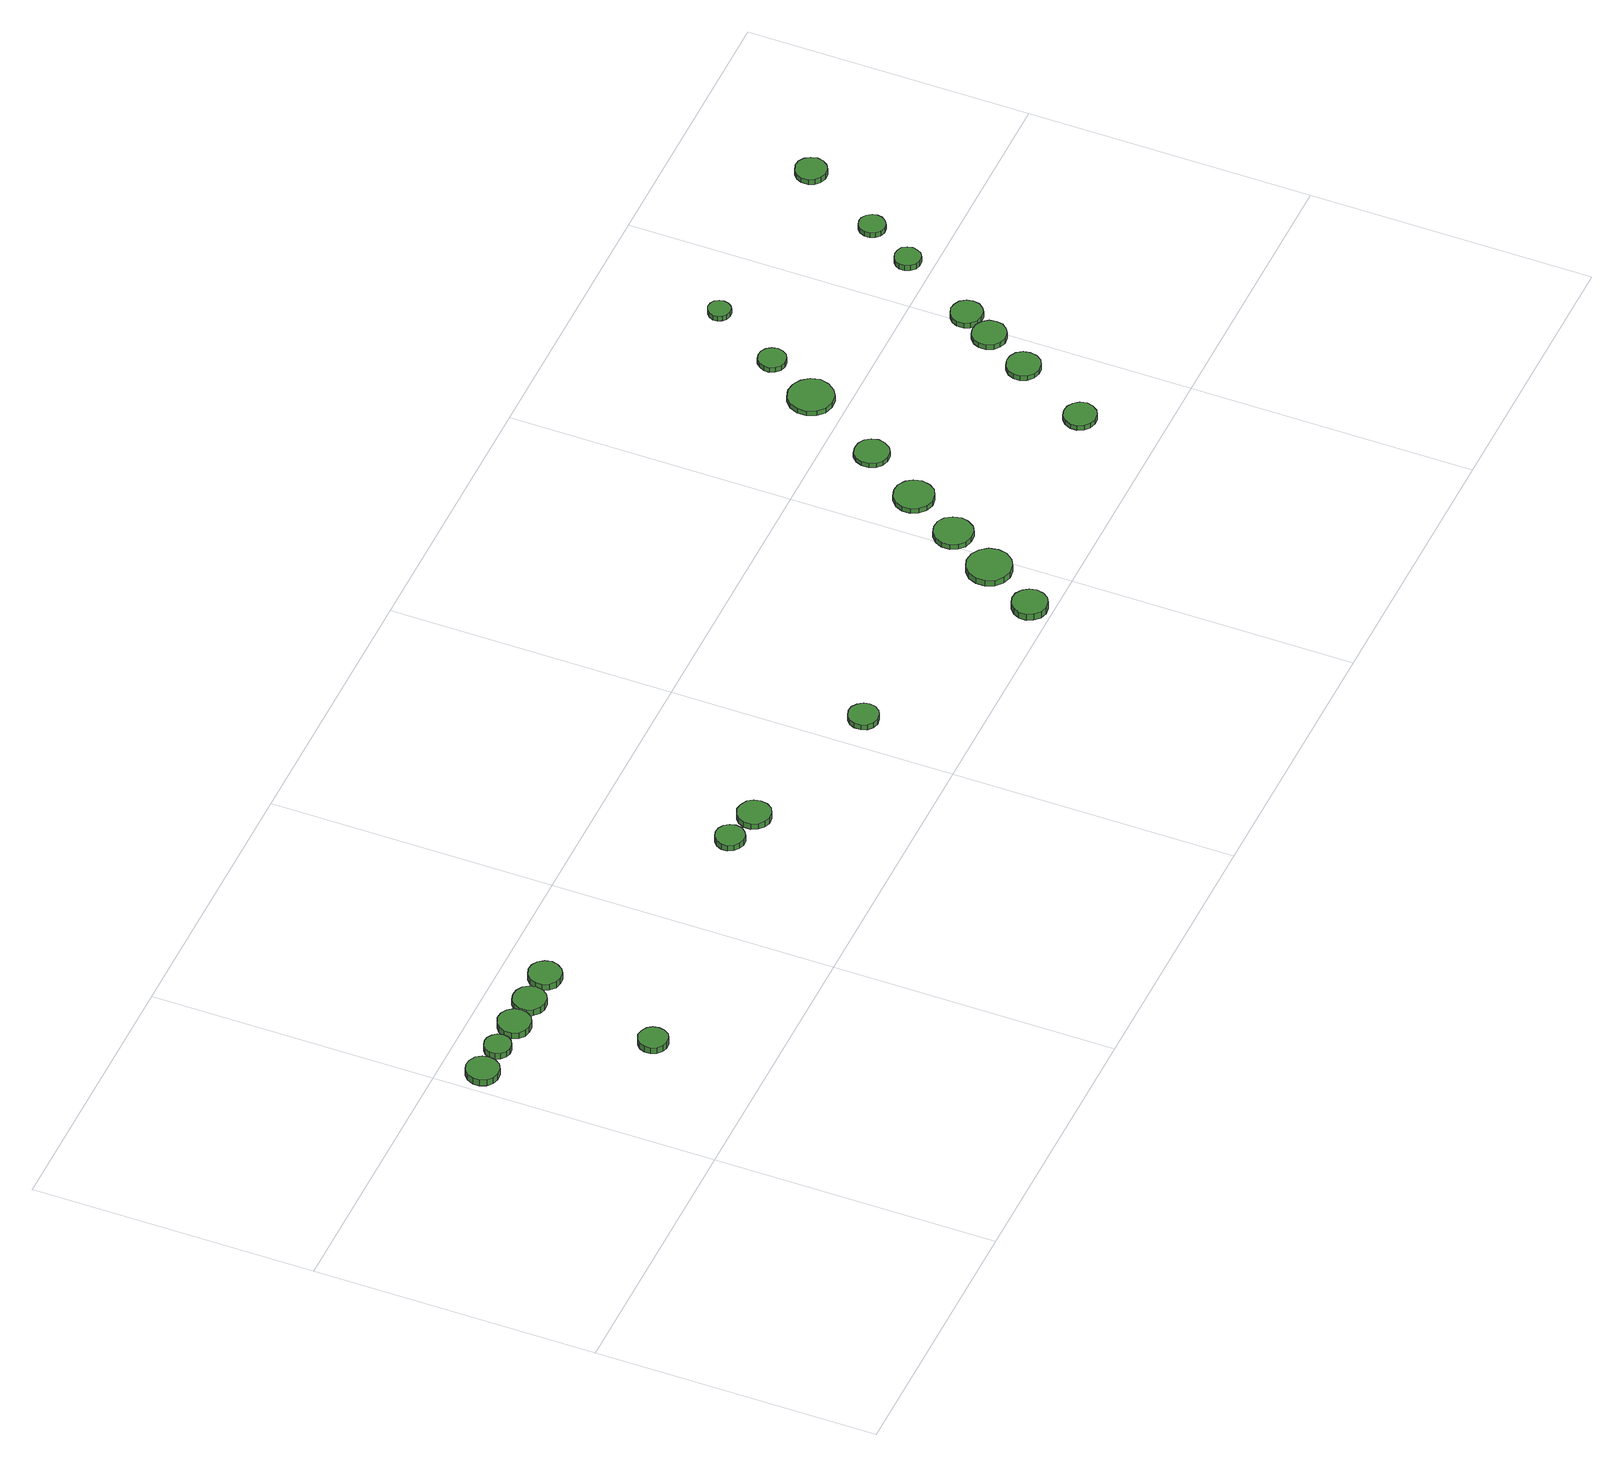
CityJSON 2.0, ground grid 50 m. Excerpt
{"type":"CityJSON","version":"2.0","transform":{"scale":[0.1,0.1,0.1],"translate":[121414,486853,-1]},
"CityObjects":{
"tree1":{"type":"SolitaryVegetationObject","attributes":{"function":"something"},"geometry":[{"type":"MultiSurface","lod":"1","boundaries":[[[0,1,2,3,4,5,6,7,8,9,10,11,12,13,14]],[[15,16,17,18,19,20,21,22,23,24,25,26,27,28,29]],[[0,29,28,1]],[[1,28,27,2]],[[2,27,26,3]],[[3,26,25,4]],[[4,25,24,5]],[[5,24,23,6]],[[6,23,22,7]],[[7,22,21,8]],[[8,21,20,9]],[[9,20,19,10]],[[10,19,18,11]],[[11,18,17,12]],[[12,17,16,13]],[[13,16,15,14]],[[14,15,29,0]]]}]},
"tree2":{"type":"SolitaryVegetationObject","attributes":{"function":"something"},"geometry":[{"type":"MultiSurface","lod":"1","boundaries":[[[30,31,32,33,34,35,36,37,38,39,40,41,42,43,44]],[[45,46,47,48,49,50,51,52,53,54,55,56,57,58,59]],[[30,59,58,31]],[[31,58,57,32]],[[32,57,56,33]],[[33,56,55,34]],[[34,55,54,35]],[[35,54,53,36]],[[36,53,52,37]],[[37,52,51,38]],[[38,51,50,39]],[[39,50,49,40]],[[40,49,48,41]],[[41,48,47,42]],[[42,47,46,43]],[[43,46,45,44]],[[44,45,59,30]]]}]},
"tree3":{"type":"SolitaryVegetationObject","attributes":{"function":"something"},"geometry":[{"type":"MultiSurface","lod":"1","boundaries":[[[60,61,62,63,64,65,66,67,68,69,70,71,72,73,74]],[[75,76,77,78,79,80,81,82,83,84,85,86,87,88,89]],[[60,89,88,61]],[[61,88,87,62]],[[62,87,86,63]],[[63,86,85,64]],[[64,85,84,65]],[[65,84,83,66]],[[66,83,82,67]],[[67,82,81,68]],[[68,81,80,69]],[[69,80,79,70]],[[70,79,78,71]],[[71,78,77,72]],[[72,77,76,73]],[[73,76,75,74]],[[74,75,89,60]]]}]},
"tree4":{"type":"SolitaryVegetationObject","attributes":{"function":"something"},"geometry":[{"type":"MultiSurface","lod":"1","boundaries":[[[90,91,92,93,94,95,96,97,98,99,100,101,102,103,104]],[[105,106,107,108,109,110,111,112,113,114,115,116,117,118,119]],[[90,119,118,91]],[[91,118,117,92]],[[92,117,116,93]],[[93,116,115,94]],[[94,115,114,95]],[[95,114,113,96]],[[96,113,112,97]],[[97,112,111,98]],[[98,111,110,99]],[[99,110,109,100]],[[100,109,108,101]],[[101,108,107,102]],[[102,107,106,103]],[[103,106,105,104]],[[104,105,119,90]]]}]},
"tree5":{"type":"SolitaryVegetationObject","attributes":{"function":"something"},"geometry":[{"type":"MultiSurface","lod":"1","boundaries":[[[120,121,122,123,124,125,126,127,128,129,130,131,132,133,134]],[[135,136,137,138,139,140,141,142,143,144,145,146,147,148,149]],[[120,149,148,121]],[[121,148,147,122]],[[122,147,146,123]],[[123,146,145,124]],[[124,145,144,125]],[[125,144,143,126]],[[126,143,142,127]],[[127,142,141,128]],[[128,141,140,129]],[[129,140,139,130]],[[130,139,138,131]],[[131,138,137,132]],[[132,137,136,133]],[[133,136,135,134]],[[134,135,149,120]]]}]},
"tree6":{"type":"SolitaryVegetationObject","attributes":{"function":"something"},"geometry":[{"type":"MultiSurface","lod":"1","boundaries":[[[150,151,152,153,154,155,156,157,158,159,160,161,162,163,164]],[[165,166,167,168,169,170,171,172,173,174,175,176,177,178,179]],[[150,179,178,151]],[[151,178,177,152]],[[152,177,176,153]],[[153,176,175,154]],[[154,175,174,155]],[[155,174,173,156]],[[156,173,172,157]],[[157,172,171,158]],[[158,171,170,159]],[[159,170,169,160]],[[160,169,168,161]],[[161,168,167,162]],[[162,167,166,163]],[[163,166,165,164]],[[164,165,179,150]]]}]},
"tree7":{"type":"SolitaryVegetationObject","attributes":{"function":"something"},"geometry":[{"type":"MultiSurface","lod":"1","boundaries":[[[180,181,182,183,184,185,186,187,188,189,190,191,192,193,194]],[[195,196,197,198,199,200,201,202,203,204,205,206,207,208,209]],[[180,209,208,181]],[[181,208,207,182]],[[182,207,206,183]],[[183,206,205,184]],[[184,205,204,185]],[[185,204,203,186]],[[186,203,202,187]],[[187,202,201,188]],[[188,201,200,189]],[[189,200,199,190]],[[190,199,198,191]],[[191,198,197,192]],[[192,197,196,193]],[[193,196,195,194]],[[194,195,209,180]]]}]},
"tree8":{"type":"SolitaryVegetationObject","attributes":{"function":"something"},"geometry":[{"type":"MultiSurface","lod":"1","boundaries":[[[210,211,212,213,214,215,216,217,218,219,220,221,222,223,224]],[[225,226,227,228,229,230,231,232,233,234,235,236,237,238,239]],[[210,239,238,211]],[[211,238,237,212]],[[212,237,236,213]],[[213,236,235,214]],[[214,235,234,215]],[[215,234,233,216]],[[216,233,232,217]],[[217,232,231,218]],[[218,231,230,219]],[[219,230,229,220]],[[220,229,228,221]],[[221,228,227,222]],[[222,227,226,223]],[[223,226,225,224]],[[224,225,239,210]]]}]},
"tree9":{"type":"SolitaryVegetationObject","attributes":{"function":"something"},"geometry":[{"type":"MultiSurface","lod":"1","boundaries":[[[240,241,242,243,244,245,246,247,248,249,250,251,252,253,254]],[[255,256,257,258,259,260,261,262,263,264,265,266,267,268,269]],[[240,269,268,241]],[[241,268,267,242]],[[242,267,266,243]],[[243,266,265,244]],[[244,265,264,245]],[[245,264,263,246]],[[246,263,262,247]],[[247,262,261,248]],[[248,261,260,249]],[[249,260,259,250]],[[250,259,258,251]],[[251,258,257,252]],[[252,257,256,253]],[[253,256,255,254]],[[254,255,269,240]]]}]},
"tree10":{"type":"SolitaryVegetationObject","attributes":{"function":"something"},"geometry":[{"type":"MultiSurface","lod":"1","boundaries":[[[270,271,272,273,274,275,276,277,278,279,280,281,282,283,284]],[[285,286,287,288,289,290,291,292,293,294,295,296,297,298,299]],[[270,299,298,271]],[[271,298,297,272]],[[272,297,296,273]],[[273,296,295,274]],[[274,295,294,275]],[[275,294,293,276]],[[276,293,292,277]],[[277,292,291,278]],[[278,291,290,279]],[[279,290,289,280]],[[280,289,288,281]],[[281,288,287,282]],[[282,287,286,283]],[[283,286,285,284]],[[284,285,299,270]]]}]},
"tree11":{"type":"SolitaryVegetationObject","attributes":{"function":"something"},"geometry":[{"type":"MultiSurface","lod":"1","boundaries":[[[300,301,302,303,304,305,306,307,308,309,310,311,312,313,314]],[[315,316,317,318,319,320,321,322,323,324,325,326,327,328,329]],[[300,329,328,301]],[[301,328,327,302]],[[302,327,326,303]],[[303,326,325,304]],[[304,325,324,305]],[[305,324,323,306]],[[306,323,322,307]],[[307,322,321,308]],[[308,321,320,309]],[[309,320,319,310]],[[310,319,318,311]],[[311,318,317,312]],[[312,317,316,313]],[[313,316,315,314]],[[314,315,329,300]]]}]},
"tree12":{"type":"SolitaryVegetationObject","attributes":{"function":"something"},"geometry":[{"type":"MultiSurface","lod":"1","boundaries":[[[330,331,332,333,334,335,336,337,338,339,340,341,342,343,344]],[[345,346,347,348,349,350,351,352,353,354,355,356,357,358,359]],[[330,359,358,331]],[[331,358,357,332]],[[332,357,356,333]],[[333,356,355,334]],[[334,355,354,335]],[[335,354,353,336]],[[336,353,352,337]],[[337,352,351,338]],[[338,351,350,339]],[[339,350,349,340]],[[340,349,348,341]],[[341,348,347,342]],[[342,347,346,343]],[[343,346,345,344]],[[344,345,359,330]]]}]},
"tree13":{"type":"SolitaryVegetationObject","attributes":{"function":"something"},"geometry":[{"type":"MultiSurface","lod":"1","boundaries":[[[360,361,362,363,364,365,366,367,368,369,370,371,372,373,374]],[[375,376,377,378,379,380,381,382,383,384,385,386,387,388,389]],[[360,389,388,361]],[[361,388,387,362]],[[362,387,386,363]],[[363,386,385,364]],[[364,385,384,365]],[[365,384,383,366]],[[366,383,382,367]],[[367,382,381,368]],[[368,381,380,369]],[[369,380,379,370]],[[370,379,378,371]],[[371,378,377,372]],[[372,377,376,373]],[[373,376,375,374]],[[374,375,389,360]]]}]},
"tree14":{"type":"SolitaryVegetationObject","attributes":{"function":"something"},"geometry":[{"type":"MultiSurface","lod":"1","boundaries":[[[390,391,392,393,394,395,396,397,398,399,400,401,402,403,404]],[[405,406,407,408,409,410,411,412,413,414,415,416,417,418,419]],[[390,419,418,391]],[[391,418,417,392]],[[392,417,416,393]],[[393,416,415,394]],[[394,415,414,395]],[[395,414,413,396]],[[396,413,412,397]],[[397,412,411,398]],[[398,411,410,399]],[[399,410,409,400]],[[400,409,408,401]],[[401,408,407,402]],[[402,407,406,403]],[[403,406,405,404]],[[404,405,419,390]]]}]},
"tree15":{"type":"SolitaryVegetationObject","attributes":{"function":"something"},"geometry":[{"type":"MultiSurface","lod":"1","boundaries":[[[420,421,422,423,424,425,426,427,428,429,430,431,432,433,434]],[[435,436,437,438,439,440,441,442,443,444,445,446,447,448,449]],[[420,449,448,421]],[[421,448,447,422]],[[422,447,446,423]],[[423,446,445,424]],[[424,445,444,425]],[[425,444,443,426]],[[426,443,442,427]],[[427,442,441,428]],[[428,441,440,429]],[[429,440,439,430]],[[430,439,438,431]],[[431,438,437,432]],[[432,437,436,433]],[[433,436,435,434]],[[434,435,449,420]]]}]},
"tree16":{"type":"SolitaryVegetationObject","attributes":{"function":"something"},"geometry":[{"type":"MultiSurface","lod":"1","boundaries":[[[450,451,452,453,454,455,456,457,458,459,460,461,462,463,464]],[[465,466,467,468,469,470,471,472,473,474,475,476,477,478,479]],[[450,479,478,451]],[[451,478,477,452]],[[452,477,476,453]],[[453,476,475,454]],[[454,475,474,455]],[[455,474,473,456]],[[456,473,472,457]],[[457,472,471,458]],[[458,471,470,459]],[[459,470,469,460]],[[460,469,468,461]],[[461,468,467,462]],[[462,467,466,463]],[[463,466,465,464]],[[464,465,479,450]]]}]},
"tree17":{"type":"SolitaryVegetationObject","attributes":{"function":"something"},"geometry":[{"type":"MultiSurface","lod":"1","boundaries":[[[480,481,482,483,484,485,486,487,488,489,490,491,492,493,494]],[[495,496,497,498,499,500,501,502,503,504,505,506,507,508,509]],[[480,509,508,481]],[[481,508,507,482]],[[482,507,506,483]],[[483,506,505,484]],[[484,505,504,485]],[[485,504,503,486]],[[486,503,502,487]],[[487,502,501,488]],[[488,501,500,489]],[[489,500,499,490]],[[490,499,498,491]],[[491,498,497,492]],[[492,497,496,493]],[[493,496,495,494]],[[494,495,509,480]]]}]},
"tree18":{"type":"SolitaryVegetationObject","attributes":{"function":"something"},"geometry":[{"type":"MultiSurface","lod":"1","boundaries":[[[510,511,512,513,514,515,516,517,518,519,520,521,522,523,524]],[[525,526,527,528,529,530,531,532,533,534,535,536,537,538,539]],[[510,539,538,511]],[[511,538,537,512]],[[512,537,536,513]],[[513,536,535,514]],[[514,535,534,515]],[[515,534,533,516]],[[516,533,532,517]],[[517,532,531,518]],[[518,531,530,519]],[[519,530,529,520]],[[520,529,528,521]],[[521,528,527,522]],[[522,527,526,523]],[[523,526,525,524]],[[524,525,539,510]]]}]},
"tree19":{"type":"SolitaryVegetationObject","attributes":{"function":"something"},"geometry":[{"type":"MultiSurface","lod":"1","boundaries":[[[540,541,542,543,544,545,546,547,548,549,550,551,552,553,554]],[[555,556,557,558,559,560,561,562,563,564,565,566,567,568,569]],[[540,569,568,541]],[[541,568,567,542]],[[542,567,566,543]],[[543,566,565,544]],[[544,565,564,545]],[[545,564,563,546]],[[546,563,562,547]],[[547,562,561,548]],[[548,561,560,549]],[[549,560,559,550]],[[550,559,558,551]],[[551,558,557,552]],[[552,557,556,553]],[[553,556,555,554]],[[554,555,569,540]]]}]},
"tree20":{"type":"SolitaryVegetationObject","attributes":{"function":"something"},"geometry":[{"type":"MultiSurface","lod":"1","boundaries":[[[570,571,572,573,574,575,576,577,578,579,580,581,582,583,584]],[[585,586,587,588,589,590,591,592,593,594,595,596,597,598,599]],[[570,599,598,571]],[[571,598,597,572]],[[572,597,596,573]],[[573,596,595,574]],[[574,595,594,575]],[[575,594,593,576]],[[576,593,592,577]],[[577,592,591,578]],[[578,591,590,579]],[[579,590,589,580]],[[580,589,588,581]],[[581,588,587,582]],[[582,587,586,583]],[[583,586,585,584]],[[584,585,599,570]]]}]},
"tree21":{"type":"SolitaryVegetationObject","attributes":{"function":"something"},"geometry":[{"type":"MultiSurface","lod":"1","boundaries":[[[600,601,602,603,604,605,606,607,608,609,610,611,612,613,614]],[[615,616,617,618,619,620,621,622,623,624,625,626,627,628,629]],[[600,629,628,601]],[[601,628,627,602]],[[602,627,626,603]],[[603,626,625,604]],[[604,625,624,605]],[[605,624,623,606]],[[606,623,622,607]],[[607,622,621,608]],[[608,621,620,609]],[[609,620,619,610]],[[610,619,618,611]],[[611,618,617,612]],[[612,617,616,613]],[[613,616,615,614]],[[614,615,629,600]]]}]},
"tree22":{"type":"SolitaryVegetationObject","attributes":{"function":"something"},"geometry":[{"type":"MultiSurface","lod":"1","boundaries":[[[630,631,632,633,634,635,636,637,638,639,640,641,642,643,644]],[[645,646,647,648,649,650,651,652,653,654,655,656,657,658,659]],[[630,659,658,631]],[[631,658,657,632]],[[632,657,656,633]],[[633,656,655,634]],[[634,655,654,635]],[[635,654,653,636]],[[636,653,652,637]],[[637,652,651,638]],[[638,651,650,639]],[[639,650,649,640]],[[640,649,648,641]],[[641,648,647,642]],[[642,647,646,643]],[[643,646,645,644]],[[644,645,659,630]]]}]},
"tree23":{"type":"SolitaryVegetationObject","attributes":{"function":"something"},"geometry":[{"type":"MultiSurface","lod":"1","boundaries":[[[660,661,662,663,664,665,666,667,668,669,670,671,672,673,674]],[[675,676,677,678,679,680,681,682,683,684,685,686,687,688,689]],[[660,689,688,661]],[[661,688,687,662]],[[662,687,686,663]],[[663,686,685,664]],[[664,685,684,665]],[[665,684,683,666]],[[666,683,682,667]],[[667,682,681,668]],[[668,681,680,669]],[[669,680,679,670]],[[670,679,678,671]],[[671,678,677,672]],[[672,677,676,673]],[[673,676,675,674]],[[674,675,689,660]]]}]},
"tree24":{"type":"SolitaryVegetationObject","attributes":{"function":"something"},"geometry":[{"type":"MultiSurface","lod":"1","boundaries":[[[690,691,692,693,694,695,696,697,698,699,700,701,702,703,704]],[[705,706,707,708,709,710,711,712,713,714,715,716,717,718,719]],[[690,719,718,691]],[[691,718,717,692]],[[692,717,716,693]],[[693,716,715,694]],[[694,715,714,695]],[[695,714,713,696]],[[696,713,712,697]],[[697,712,711,698]],[[698,711,710,699]],[[699,710,709,700]],[[700,709,708,701]],[[701,708,707,702]],[[702,707,706,703]],[[703,706,705,704]],[[704,705,719,690]]]}]}
},
"vertices":[
[63,426,27],[61,438,27],[54,448,27],[43,454,27],[31,455,27],[20,451,27],[11,443,27],[6,432,27],[6,420,27],[11,409,27],[20,401,27],[31,398,27],[43,399,27],[54,405,27],[61,415,27],[61,415,14],[54,405,14],[43,399,14],[31,398,14],[20,401,14],[11,409,14],[6,420,14],[6,432,14],[11,443,14],[20,451,14],[31,455,14],[43,454,14],[54,448,14],[61,438,14],[63,426,14],
[123,427,25],[121,437,25],[115,444,25],[106,449,25],[97,450,25],[87,447,25],[80,441,25],[76,432,25],[76,422,25],[80,413,25],[87,407,25],[97,404,25],[106,405,25],[115,410,25],[121,417,25],[121,417,13],[115,410,13],[106,405,13],[97,404,13],[87,407,13],[80,413,13],[76,422,13],[76,432,13],[80,441,13],[87,447,13],[97,450,13],[106,449,13],[115,444,13],[121,437,13],[123,427,13],
[239,199,24],[237,210,24],[231,218,24],[222,223,24],[211,225,24],[201,221,24],[193,214,24],[189,205,24],[189,194,24],[193,184,24],[201,177,24],[211,174,24],[222,175,24],[231,180,24],[237,189,24],[237,189,11],[231,180,11],[222,175,11],[211,174,11],[201,177,11],[193,184,11],[189,194,11],[189,205,11],[193,214,11],[201,221,11],[211,225,11],[222,223,11],[231,218,11],[237,210,11],[239,199,11],
[189,423,25],[187,435,25],[180,445,25],[169,451,25],[157,452,25],[146,448,25],[137,440,25],[132,429,25],[132,417,25],[137,406,25],[146,398,25],[157,395,25],[169,396,25],[180,402,25],[187,412,25],[187,412,12],[180,402,12],[169,396,12],[157,395,12],[146,398,12],[137,406,12],[132,417,12],[132,429,12],[137,440,12],[146,448,12],[157,452,12],[169,451,12],[180,445,12],[187,435,12],[189,423,12],
[249,422,25],[247,433,25],[240,443,25],[229,449,25],[217,450,25],[206,447,25],[197,439,25],[192,428,25],[192,416,25],[197,405,25],[206,397,25],[217,393,25],[229,394,25],[240,400,25],[247,410,25],[247,410,12],[240,400,12],[229,394,12],[217,393,12],[206,397,12],[197,405,12],[192,416,12],[192,428,12],[197,439,12],[206,447,12],[217,450,12],[229,449,12],[240,443,12],[247,433,12],[249,422,12],
[316,422,24],[313,434,24],[306,444,24],[296,450,24],[284,451,24],[273,447,24],[264,439,24],[259,428,24],[259,416,24],[264,405,24],[273,397,24],[284,394,24],[296,395,24],[306,401,24],[313,411,24],[313,411,11],[306,401,11],[296,395,11],[284,394,11],[273,397,11],[264,405,11],[259,416,11],[259,428,11],[264,439,11],[273,447,11],[284,451,11],[296,450,11],[306,444,11],[313,434,11],[316,422,11],
[738,274,19],[736,284,19],[729,293,19],[720,298,19],[710,299,19],[700,296,19],[692,289,19],[687,279,19],[687,268,19],[692,259,19],[700,252,19],[710,248,19],[720,249,19],[729,255,19],[736,263,19],[736,263,7],[729,255,7],[720,249,7],[710,248,7],[700,252,7],[692,259,7],[687,268,7],[687,279,7],[692,289,7],[700,296,7],[710,299,7],[720,298,7],[729,293,7],[736,284,7],[738,274,7],
[807,259,19],[805,271,19],[798,280,19],[787,286,19],[775,288,19],[764,284,19],[755,276,19],[750,265,19],[750,253,19],[755,242,19],[764,234,19],[775,230,19],[787,231,19],[798,237,19],[805,247,19],[805,247,7],[798,237,7],[787,231,7],[775,230,7],[764,234,7],[755,242,7],[750,253,7],[750,265,7],[755,276,7],[764,284,7],[775,288,7],[787,286,7],[798,280,7],[805,271,7],[807,259,7],
[1091,186,18],[1089,196,18],[1082,205,18],[1073,211,18],[1062,212,18],[1051,208,18],[1043,201,18],[1039,191,18],[1039,180,18],[1043,170,18],[1051,163,18],[1062,159,18],[1073,161,18],[1082,166,18],[1089,175,18],[1089,175,7],[1082,166,7],[1073,161,7],[1062,159,7],[1051,163,7],[1043,170,7],[1039,180,7],[1039,191,7],[1043,201,7],[1051,208,7],[1062,212,7],[1073,211,7],[1082,205,7],[1089,196,7],[1091,186,7],
[1445,39,21],[1442,51,21],[1435,61,21],[1424,68,21],[1411,69,21],[1399,65,21],[1390,57,21],[1384,45,21],[1384,32,21],[1390,21,21],[1399,12,21],[1411,8,21],[1424,10,21],[1435,16,21],[1442,26,21],[1442,26,8],[1435,16,8],[1424,10,8],[1411,8,8],[1399,12,8],[1390,21,8],[1384,32,8],[1384,45,8],[1390,57,8],[1399,65,8],[1411,69,8],[1424,68,8],[1435,61,8],[1442,51,8],[1445,39,8],
[1511,135,19],[1508,151,19],[1498,164,19],[1484,172,19],[1468,174,19],[1453,169,19],[1440,158,19],[1434,143,19],[1434,127,19],[1440,112,19],[1453,101,19],[1468,96,19],[1484,98,19],[1498,106,19],[1508,119,19],[1508,119,7],[1498,106,7],[1484,98,7],[1468,96,7],[1453,101,7],[1440,112,7],[1434,127,7],[1434,143,7],[1440,158,7],[1453,169,7],[1468,174,7],[1484,172,7],[1498,164,7],[1508,151,7],[1511,135,7],
[1559,221,17],[1556,235,17],[1548,247,17],[1536,254,17],[1522,255,17],[1508,251,17],[1498,241,17],[1492,229,17],[1492,214,17],[1498,201,17],[1508,192,17],[1522,188,17],[1536,189,17],[1548,196,17],[1556,208,17],[1556,208,7],[1548,196,7],[1536,189,7],[1522,188,7],[1508,192,7],[1498,201,7],[1492,214,7],[1492,229,7],[1498,241,7],[1508,251,7],[1522,255,7],[1536,254,7],[1548,247,7],[1556,235,7],[1559,221,7],
[1615,315,17],[1612,329,17],[1604,340,17],[1591,348,17],[1577,349,17],[1563,345,17],[1552,335,17],[1546,322,17],[1546,307,17],[1552,294,17],[1563,285,17],[1577,280,17],[1591,282,17],[1604,289,17],[1612,300,17],[1612,300,7],[1604,289,7],[1591,282,7],[1577,280,7],[1563,285,7],[1552,294,7],[1546,307,7],[1546,322,7],[1552,335,7],[1563,345,7],[1577,349,7],[1591,348,7],[1604,340,7],[1612,329,7],[1615,315,7],
[1679,419,16],[1676,431,16],[1669,441,16],[1658,447,16],[1646,448,16],[1634,445,16],[1625,436,16],[1620,425,16],[1620,412,16],[1625,401,16],[1634,393,16],[1646,389,16],[1658,390,16],[1669,396,16],[1676,407,16],[1676,407,7],[1669,396,7],[1658,390,7],[1646,389,7],[1634,393,7],[1625,401,7],[1620,412,7],[1620,425,7],[1625,436,7],[1634,445,7],[1646,448,7],[1658,447,7],[1669,441,7],[1676,431,7],[1679,419,7],
[1774,563,16],[1770,579,16],[1760,592,16],[1746,600,16],[1730,602,16],[1714,597,16],[1702,586,16],[1695,571,16],[1695,555,16],[1702,539,16],[1714,528,16],[1730,523,16],[1746,525,16],[1760,533,16],[1770,547,16],[1770,547,6],[1760,533,6],[1746,525,6],[1730,523,6],[1714,528,6],[1702,539,6],[1695,555,6],[1695,571,6],[1702,586,6],[1714,597,6],[1730,602,6],[1746,600,6],[1760,592,6],[1770,579,6],[1774,563,6],
[1892,139,17],[1889,151,17],[1882,160,17],[1872,166,17],[1860,167,17],[1849,164,17],[1840,156,17],[1835,145,17],[1835,133,17],[1840,122,17],[1849,115,17],[1860,111,17],[1872,112,17],[1882,118,17],[1889,128,17],[1889,128,7],[1882,118,7],[1872,112,7],[1860,111,7],[1849,115,7],[1840,122,7],[1835,133,7],[1835,145,7],[1840,156,7],[1849,164,7],[1860,167,7],[1872,166,7],[1882,160,7],[1889,151,7],[1892,139,7],
[1815,656,16],[1813,666,16],[1807,674,16],[1799,679,16],[1789,680,16],[1779,677,16],[1772,670,16],[1767,661,16],[1767,651,16],[1772,642,16],[1779,635,16],[1789,632,16],[1799,633,16],[1807,638,16],[1813,646,16],[1813,646,6],[1807,638,6],[1799,633,6],[1789,632,6],[1779,635,6],[1772,642,6],[1767,651,6],[1767,661,6],[1772,670,6],[1779,677,6],[1789,680,6],[1799,679,6],[1807,674,6],[1813,666,6],[1815,656,6],
[1966,271,17],[1964,283,17],[1957,293,17],[1946,299,17],[1934,300,17],[1922,296,17],[1913,288,17],[1908,277,17],[1908,265,17],[1913,254,17],[1922,246,17],[1934,242,17],[1946,243,17],[1957,249,17],[1964,259,17],[1964,259,7],[1957,249,7],[1946,243,7],[1934,242,7],[1922,246,7],[1913,254,7],[1908,265,7],[1908,277,7],[1913,288,7],[1922,296,7],[1934,300,7],[1946,299,7],[1957,293,7],[1964,283,7],[1966,271,7],
[2014,352,16],[2012,364,16],[2004,374,16],[1994,380,16],[1981,381,16],[1970,378,16],[1960,369,16],[1955,358,16],[1955,346,16],[1960,334,16],[1970,326,16],[1981,322,16],[1994,324,16],[2004,330,16],[2012,340,16],[2012,340,6],[2004,330,6],[1994,324,6],[1981,322,6],[1970,326,6],[1960,334,6],[1955,346,6],[1955,358,6],[1960,369,6],[1970,378,6],[1981,381,6],[1994,380,6],[2004,374,6],[2012,364,6],[2014,352,6],
[1885,781,16],[1883,789,16],[1879,796,16],[1872,800,16],[1863,801,16],[1856,798,16],[1850,793,16],[1846,785,16],[1846,777,16],[1850,770,16],[1856,764,16],[1863,762,16],[1872,762,16],[1879,767,16],[1883,773,16],[1883,773,6],[1879,767,6],[1872,762,6],[1863,762,6],[1856,764,6],[1850,770,6],[1846,777,6],[1846,785,6],[1850,793,6],[1856,798,6],[1863,801,6],[1872,800,6],[1879,796,6],[1883,789,6],[1885,781,6],
[2043,405,17],[2041,416,17],[2034,426,17],[2024,431,17],[2013,433,17],[2002,429,17],[1993,421,17],[1988,411,17],[1988,399,17],[1993,389,17],[2002,381,17],[2013,378,17],[2024,379,17],[2034,385,17],[2041,394,17],[2041,394,6],[2034,385,6],[2024,379,6],[2013,378,6],[2002,381,6],[1993,389,6],[1988,399,6],[1988,411,6],[1993,421,6],[2002,429,6],[2013,433,6],[2024,431,6],[2034,426,6],[2041,416,6],[2043,405,6],
[2122,546,17],[2120,555,17],[2115,563,17],[2107,567,17],[2097,568,17],[2088,565,17],[2081,559,17],[2077,551,17],[2077,541,17],[2081,533,17],[2088,526,17],[2097,523,17],[2107,524,17],[2115,529,17],[2120,537,17],[2120,537,6],[2115,529,6],[2107,524,6],[2097,523,6],[2088,526,6],[2081,533,6],[2077,541,6],[2077,551,6],[2081,559,6],[2088,565,6],[2097,568,6],[2107,567,6],[2115,563,6],[2120,555,6],[2122,546,6],
[2172,630,16],[2170,639,16],[2164,647,16],[2156,652,16],[2147,653,16],[2138,650,16],[2131,643,16],[2127,635,16],[2127,625,16],[2131,617,16],[2138,610,16],[2147,607,16],[2156,608,16],[2164,613,16],[2170,621,16],[2170,621,6],[2164,613,6],[2156,608,6],[2147,607,6],[2138,610,6],[2131,617,6],[2127,625,6],[2127,635,6],[2131,643,6],[2138,650,6],[2147,653,6],[2156,652,6],[2164,647,6],[2170,639,6],[2172,630,6],
[2258,773,17],[2255,784,17],[2249,793,17],[2239,799,17],[2228,800,17],[2217,796,17],[2209,789,17],[2204,779,17],[2204,767,17],[2209,757,17],[2217,750,17],[2228,746,17],[2239,747,17],[2249,753,17],[2255,762,17],[2255,762,6],[2249,753,6],[2239,747,6],[2228,746,6],[2217,750,6],[2209,757,6],[2204,767,6],[2204,779,6],[2209,789,6],[2217,796,6],[2228,800,6],[2239,799,6],[2249,793,6],[2255,784,6],[2258,773,6]
]}
